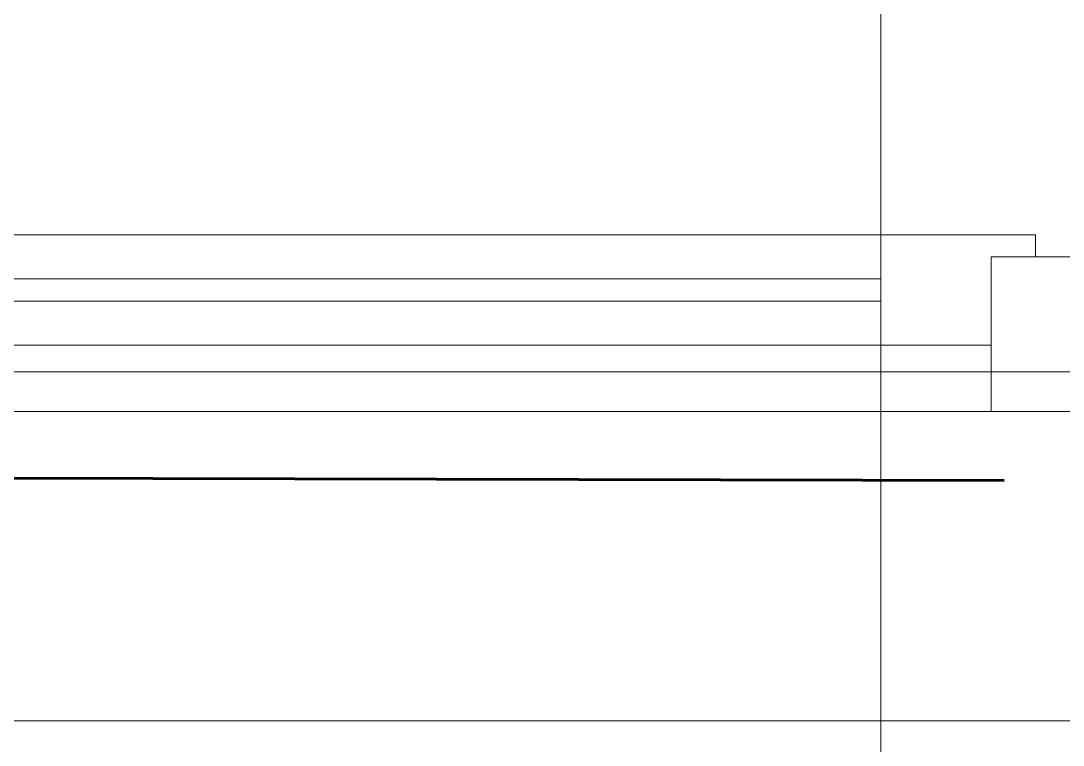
# Model space of a CAD drawing. Header units: millimetres. Extents: x -1113 to 415037, y -3642 to 28069.
# Drawn here: x 100385.1 to 100857.3, y -405.1 to -77.3 of the extents above; entities that cross this region are included whole.
import ezdxf

# ---------------------------------------------------------------- set-up
doc = ezdxf.new("R2010")
doc.units = ezdxf.units.MM
for name, color, linetype, lineweight in [('0) Стена 3.93м', 3, 'Continuous', 60), ('1) Окна 2.25м-', 6, 'Continuous', 60), ('A-GLAZ', 7, 'Continuous', 9), ('A-GLAZ-1', 7, 'Continuous', 5), ('A-WALL', 7, 'Continuous', 5), ('I-WALL', 7, 'Continuous', 5), ('Оси', 7, 'Continuous', 9)]:
    doc.layers.add(name, color=color, linetype=linetype, lineweight=lineweight)

# ---------------------------------------------------------------- blocks, each defined once
blk = doc.blocks.new('120_Окно_СКБ_1Ст - 120_Окно_СКБ_1Ст 900х2500_h_ с форточкой-22876038-Объем проектирования 1 этажа')
at = {"layer": 'A-GLAZ'}
for p, q in [((-450, -57), (-380, -57)), ((-380, -57), (-380, -127)), ((380, -87), (-380, -87)), ((-380, -87), (-380, -127)), ((-330, -137), (-330, -87)), ((-380, -127), (-450, -127)), ((-380, -127), (-400, -127)), ((-400, -127), (-400, -137)), ((-400, -137), (400, -137)), ((400, -137), (-400, -137))]:
    blk.add_line(p, q, dxfattribs=at)
at = {"layer": 'A-GLAZ-1'}
for p, q in [((450, -57), (-450, -57)), ((-330, -107), (330, -107)), ((330, -117), (-330, -117)), ((-430, -127), (-400, -127))]:
    blk.add_line(p, q, dxfattribs=at)
blk = doc.blocks.new('1floor')
at = {"layer": 'A-WALL'}
for p, q in [((99930, -100), (101730, -100)), ((100830, -258), (99930, -258))]:
    blk.add_line(p, q, dxfattribs=at)
at = {"layer": 'I-WALL'}
blk.add_line((100830, -100), (99930, -100), dxfattribs=at)
at = {"layer": 'Оси'}
blk.add_line((100710, -1906.26), (100710, 3093.74), dxfattribs=at)
at = {"layer": 'A-GLAZ', "color": 3, "rotation": 180}
blk.add_blockref('120_Окно_СКБ_1Ст - 120_Окно_СКБ_1Ст 900х2500_h_ с форточкой-22876038-Объем проектирования 1 этажа', (100380, -175), dxfattribs=at)

msp = doc.modelspace()

# ---------------------------------------------------------------- linework, layer by layer
at = {"layer": '1) Окна 2.25м-'}
msp.add_lwpolyline([(99930.59, -283.11), (100830.59, -285.22)], dxfattribs=at)

# ---------------------------------------------------------------- block references
at = {"layer": '0) Стена 3.93м'}
msp.add_blockref('1floor', (64.7, -136.06), dxfattribs=at)

doc.saveas('drawing.dxf')
